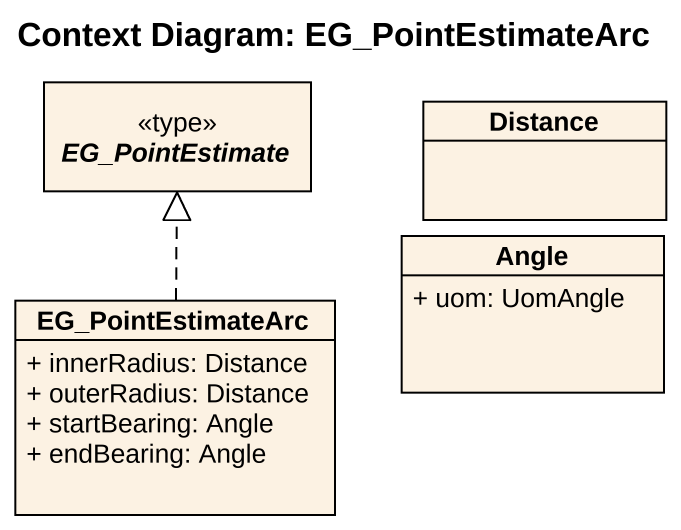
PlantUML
@startuml
title Context Diagram: EG_PointEstimateArc
hide circle
hide empty members
skinparam classAttributeIconSize 0
abstract class EG_PointEstimate <<type>>
class Distance
class EG_PointEstimateArc {
  + innerRadius: Distance
  + outerRadius: Distance
  + startBearing: Angle
  + endBearing: Angle
}
class Angle {
  + uom: UomAngle
}
EG_PointEstimateArc .up.|> EG_PointEstimate
@enduml
